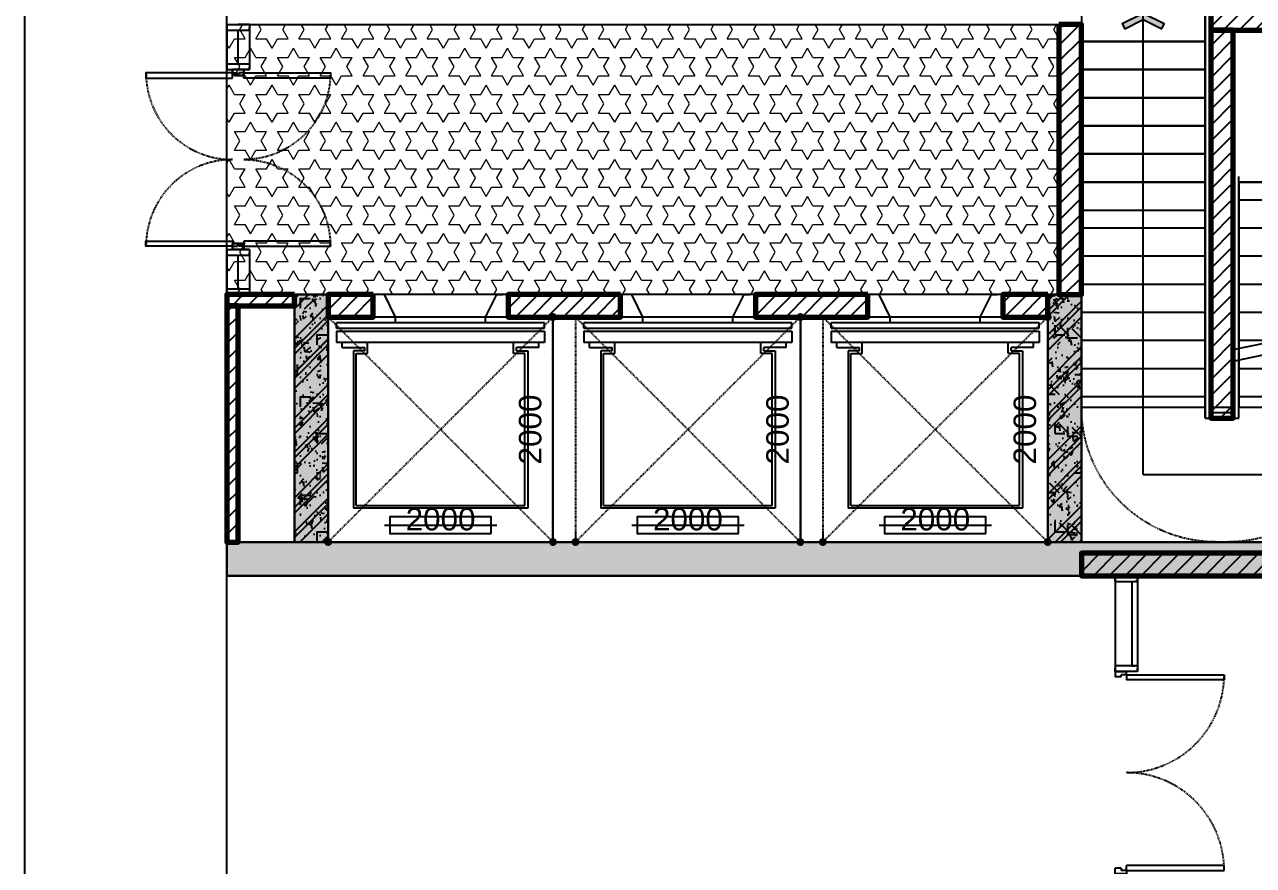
# Model space of a CAD drawing. Header units: millimetres. Extents: x 379264 to 1158416, y -283062 to 356890.
# Drawn here: x 976229.4 to 976448, y -6594.3 to -6444.8 of the extents above; entities that cross this region are included whole.
import ezdxf
from ezdxf.xclip import XClip

# ---------------------------------------------------------------- set-up
doc = ezdxf.new("R2010")
doc.units = ezdxf.units.MM
doc.header["$XCLIPFRAME"] = 0
for name, pattern in [('CENTER', [2, 1.25, -0.25, 0.25, -0.25]), ('keyplan TANG 1$0$mb tang 1 TWA$0$Hidden10.5', [1.5, 1, -0.5]), ('keyplan TANG 1$0$mb tang 1 TWA$0$Hidden21', [3, 2, -1]), ('keyplan TANG 1$0$mb tang 1 TWA$0$Lift Car$0$Hidden10.5', [1.5, 1, -0.5])]:
    doc.linetypes.add(name, pattern=pattern)
for name, color, linetype in [('12PM. GRID', 8, 'CENTER'), ('BLOCK C - CHI TIET THANG 8$0$DnW', 20, 'Continuous'), ('keyplan TANG 1$0$mb tang 1 TWA$0$Brick Wall', 250, 'Continuous'), ('keyplan TANG 1$0$mb tang 1 TWA$0$Concrete Hatch', 250, 'Continuous'), ('keyplan TANG 1$0$mb tang 1 TWA$0$Concrete Line', 250, 'Continuous'), ('keyplan TANG 1$0$mb tang 1 TWA$0$Concrete Solid', 250, 'Continuous'), ('keyplan TANG 1$0$mb tang 1 TWA$0$Curtain Line', 250, 'Continuous'), ('keyplan TANG 1$0$mb tang 1 TWA$0$Door', 250, 'Continuous'), ('keyplan TANG 1$0$mb tang 1 TWA$0$Lift Car', 250, 'Continuous'), ('keyplan TANG 1$0$mb tang 1 TWA$0$Staircase', 250, 'Continuous'), ('keyplan TANG 1$0$mb tang 1 TWA$0$Staircase Break', 250, 'Continuous'), ('keyplan TANG 1$0$mb tang 1 TWA$0$Staircase Direction', 250, 'Continuous'), ('keyplan TANG 1$0$mb tang 1 TWA$0$Staircase Hidden', 250, 'keyplan TANG 1$0$mb tang 1 TWA$0$Hidden21'), ('keyplan TANG 1$0$mb tang 1 TWA$0$Wall Hatch', 250, 'Continuous'), ('keyplan TANG 1$0$MB_Cot tang 1$0$Concrete Hatch', 250, 'Continuous'), ('keyplan TANG 1$0$MB_Cot tang 1$0$Concrete Line', 250, 'Continuous'), ('keyplan TANG 1$0$MB_Cot tang 1$0$Concrete Solid', 250, 'Continuous'), ('keyplan TANG 1$0$mb_unitmix twa 1-20$0$Net thay Tran', 250, 'Continuous')]:
    doc.layers.add(name, color=color, linetype=linetype)
for name, color, linetype, lineweight in [('keyplan TANG 1$0$mb tang 1 TWA$0$Net thay Tuong', 250, 'Continuous', 20), ('keyplan TANG 1$0$mb tang 1 TWA$0$Wall Line', 250, 'Continuous', 70), ('keyplan TANG 1$0$mb_unitmix twa 1-20$0$Hatch vat lieu', 250, 'Continuous', 5)]:
    doc.layers.add(name, color=color, linetype=linetype, lineweight=lineweight)
doc.styles.add('keyplan TANG 1$0$mb tang 1 TWA$0$Arial_C', font='arial.ttf')
doc.dimstyles.new('keyplan TANG 1$0$mb tang 1 TWA$0$Dim 100 (A1-A2)', dxfattribs={"dimscale": 100, "dimtxt": 2, "dimasz": 0.7, "dimexe": 0, "dimexo": 1, "dimgap": 1, "dimtad": 1, "dimdec": 0, "dimzin": 12, "dimdsep": 46, "dimtxsty": 'keyplan TANG 1$0$mb tang 1 TWA$0$Arial_C', "dimblk": 'keyplan TANG 1$0$mb tang 1 TWA$0$_Dot', "dimcen": 1, "dimclrd": 256, "dimclre": 256, "dimclrt": 3, "dimadec": 0, "dimazin": 0, "dimtfac": 1, "dimtdec": 0, "dimtix": 1, "dimtmove": 2, "dimatfit": 3, "dimldrblk": 'keyplan TANG 1$0$mb tang 1 TWA$0$HTT Arrow 30', "dimfxl": 1, "dimtolj": 1, "dimtzin": 0, "dimarcsym": 0})

# ---------------------------------------------------------------- blocks, each defined once
blk = doc.blocks.new('keyplan TANG 1$0$mb tang 1 TWA$0$Arrow 60')
at = {"linetype": 'ByBlock', "lineweight": -2}
h = blk.add_hatch(color=0, dxfattribs=at)
h.paths.add_polyline_path([(1.875, 0.9375000000000001), (1.651393202249892, 1.384713595499924), (0, 0.5590169943748364), (-1.651393202250176, 1.384713595499924), (-1.875, 0.9375000000001494), (0, 0)], flags=17)
h.paths.add_polyline_path([(1.651393202249892, 1.384713595499925), (1.875, 0.9375), (0, 0), (-1.875, 0.9375000000001492), (-1.651393202250176, 1.384713595499925), (0, 0.5590169943748364)])
blk.add_hatch(color=0, dxfattribs=at).paths.add_polyline_path([(1.651393202249892, 1.384713595499925), (1.875, 0.9375), (0, 0), (-1.875, 0.9375000000001492), (-1.651393202250176, 1.384713595499925), (0, 0.5590169943748364)])
at = {"color": 0, "linetype": 'ByBlock', "lineweight": -2}
blk.add_lwpolyline([(1.651393202249892, 1.384713595499925), (1.875, 0.9375), (0, 0), (-1.875, 0.9375000000001492), (-1.651393202250176, 1.384713595499925), (0, 0.5590169943748364)], close=True, dxfattribs=at)
blk = doc.blocks.new('keyplan TANG 1$0$mb tang 1 TWA$0$Dot')
at = {"linetype": 'ByBlock', "lineweight": -2}
h = blk.add_hatch(color=0, dxfattribs=at)
edge = h.paths.add_edge_path()
edge.add_arc((0, 0), 0.5, 0, 360)
at = {"color": 0, "linetype": 'ByBlock', "lineweight": -2}
blk.add_line((-1.110223024625157e-16, -1), (5.551115123125783e-17, 1), dxfattribs=at)
blk.add_circle((0, 0), 0.5, dxfattribs=at)
blk = doc.blocks.new('*U245')
at = {"layer": 'keyplan TANG 1$0$mb tang 1 TWA$0$Staircase'}
h = blk.add_hatch(dxfattribs=at)
h.set_pattern_fill('_USER', color=256, scale=250, angle=90, pattern_type=0)
h.set_pattern_definition([(90, (2200, 2500), (-250, 1.530808498934192e-14), [])])
h.paths.add_polyline_path([(1200, 2500), (3200, 2500), (3200, 1400), (1200, 1400)])
h.paths.add_polyline_path([(1200, 1350), (3200, 1350), (3200, 1300), (1200, 1300)])
h.paths.add_polyline_path([(1200, 1200), (3200, 1200), (3200, 1150), (1200, 1150)])
h.paths.add_polyline_path([(1200, 1100), (3200.000000000001, 1100), (3200.000000000001, 0), (1200, 0)])
for p, q in [((0, 0), (0, 2500)), ((0, 2500), (4400, 2500)), ((1200, 1400), (1200, 2500)), ((3200, 1400), (3200, 2500)), ((1100, 1100), (1100, 1400)), ((1100, 1400), (3300, 1400)), ((1150, 1150), (1150, 1350)), ((1150, 1350), (3250, 1350)), ((1200, 1150), (1200, 1350)), ((1200, 1350), (1200, 1300)), ((3200, 1150), (3200, 1350)), ((3250, 1150), (3250, 1350)), ((3300, 1100), (3300, 1400)), ((1200, 1300), (3200, 1300)), ((1100, 1100), (3300, 1100)), ((1150, 1150), (3250, 1150)), ((1200, 1200), (3200, 1200)), ((1200, 1200), (1200, 1150)), ((1200, 0), (1200, 1100)), ((3200, 0), (3200, 1100)), ((0, 0), (4400, 0))]:
    blk.add_line(p, q, dxfattribs=at)
for points in [[(1200, 2500), (3200, 2500), (3200, 1400), (1200, 1400)], [(1200, 1350), (3200, 1350), (3200, 1300), (1200, 1300)], [(1200, 1200), (3200, 1200), (3200, 1150), (1200, 1150)], [(1200, 1100), (3200.000000000001, 1100), (3200.000000000001, 0), (1200, 0)]]:
    blk.add_lwpolyline(points, close=True, dxfattribs=at)
at = {"layer": 'keyplan TANG 1$0$mb tang 1 TWA$0$Staircase Break'}
for p, q in [((1597.852911065573, 1300), (1847.852911065573, 2500)), ((1700, 1300), (1950, 2500))]:
    blk.add_line(p, q, dxfattribs=at)
at = {"layer": 'keyplan TANG 1$0$mb tang 1 TWA$0$Staircase Direction'}
for p, q in [((599.9999999999999, 550), (599.9999999999997, 1950)), ((599.9999999999997, 1950), (3800.000000000002, 1950)), ((3800.000000000001, 550), (3800.000000000002, 1950)), ((599.9999999999999, 550), (3800.000000000001, 550))]:
    blk.add_line(p, q, dxfattribs=at)
at = {"layer": 'keyplan TANG 1$0$mb tang 1 TWA$0$Staircase Hidden'}
for p, q in [((4400, 2500), (4400, 0)), ((4400.000000000001, 1200), (4400.000000000001, 1300))]:
    blk.add_line(p, q, dxfattribs=at)
for centre, start, end in [((1200, 1300), 90, 180), ((3200.000000000001, 1300), 7.016709298534877e-15, 90), ((1200, 1200), 180, 270), ((3200.000000000001, 1200), 270, 7.016709298534877e-15)]:
    blk.add_arc(centre, 1200, start, end, dxfattribs=at)
at = {"layer": 'keyplan TANG 1$0$mb tang 1 TWA$0$Staircase Direction', "yscale": 100, "zscale": 100}
for name, p, xscale, rotation in [('keyplan TANG 1$0$mb tang 1 TWA$0$Arrow 60', (1835.416666666667, 1950), 100, 270), ('keyplan TANG 1$0$mb tang 1 TWA$0$Dot', (3200, 1950), 100, 270), ('keyplan TANG 1$0$mb tang 1 TWA$0$Arrow 60', (3200, 550), -100, 90)]:
    blk.add_blockref(name, p, dxfattribs=dict(at, xscale=xscale, rotation=rotation))
blk = doc.blocks.new('keyplan TANG 1$0$mb tang 1 TWA$0$_Dot')
at = {"color": 0, "linetype": 'ByBlock', "lineweight": -2}
blk.add_line((-0.5, 0), (-1, 0), dxfattribs=at)
at = {"color": 0, "linetype": 'ByBlock', "const_width": 0.5}
blk.add_lwpolyline([(-0.25, 0, 1), (0.25, 0, 1)], format="xyb", close=True, dxfattribs=at)
blk = doc.blocks.new('*D198')
at = {"layer": 'Defpoints', "lineweight": -2, "transparency": 16777216}
for p, q in [((-132975.3291589179, -60783.47322053788), (-132975.3291589179, -60883.47322053788)), ((-130975.3291589179, -60783.47322053788), (-130975.3291589179, -60883.47322053788)), ((-132905.3291589179, -60883.47322053788), (-131045.3291589179, -60883.47322053788))]:
    blk.add_line(p, q, dxfattribs=at)
at = {"layer": 'Defpoints', "color": 0, "transparency": 16777216}
for p in [(-132975.3291589179, -60883.47322053788), (-130975.3291589179, -60883.47322053788), (-130975.3291589179, -60883.47322053788)]:
    blk.add_point(p, dxfattribs=at)
at = {"layer": 'Defpoints', "lineweight": -2, "transparency": 16777216, "xscale": 70, "yscale": 70, "zscale": 70, "rotation": 180}
blk.add_blockref('keyplan TANG 1$0$mb tang 1 TWA$0$_Dot', (-132975.3291589179, -60883.47322053788), dxfattribs=at)
at = {"layer": 'Defpoints', "lineweight": -2, "transparency": 16777216, "xscale": 70, "yscale": 70, "zscale": 70}
blk.add_blockref('keyplan TANG 1$0$mb tang 1 TWA$0$_Dot', (-130975.3291589179, -60883.47322053788), dxfattribs=at)
at = {"layer": 'Defpoints', "color": 3, "transparency": 16777216, "insert": (-131975.3291589179, -60681.35862299355), "char_height": 200, "attachment_point": 5, "style": 'keyplan TANG 1$0$mb tang 1 TWA$0$Arial_C'}
blk.add_mtext('\\A1;2000', dxfattribs=at)
blk = doc.blocks.new('keyplan TANG 1$0$mb tang 1 TWA$0$HTT Arrow 30')
blk.add_hatch(color=256).paths.add_polyline_path([(-2.5, 0.3750000000000002), (-2.5, -0.3749999999999998), (0, 0)])
at = {"color": 0, "linetype": 'ByBlock', "lineweight": -2}
for p, q in [((0, 0), (-2.5, 0.3750000000000002)), ((-2.5, -0.3749999999999998), (-2.5, 0.3750000000000002)), ((0, 0), (-2.5, -0.3749999999999998))]:
    blk.add_line(p, q, dxfattribs=at)
blk = doc.blocks.new('*D199')
at = {"layer": 'Defpoints', "lineweight": -2, "transparency": 16777216}
for p, q in [((-131075.329158918, -58883.47322053791), (-130975.3291589181, -58883.47322053791)), ((-130975.3291589181, -58953.47322053791), (-130975.3291589181, -60813.47322053791)), ((-131075.329158918, -60883.47322053791), (-130975.3291589181, -60883.47322053791))]:
    blk.add_line(p, q, dxfattribs=at)
at = {"layer": 'Defpoints', "color": 0, "transparency": 16777216}
for p in [(-130975.329158918, -58883.47322053791), (-130975.329158918, -60883.47322053791), (-130975.3291589181, -60883.47322053791)]:
    blk.add_point(p, dxfattribs=at)
at = {"layer": 'Defpoints', "lineweight": -2, "transparency": 16777216, "xscale": 70, "yscale": 70, "zscale": 70}
for p, rotation in [((-130975.3291589181, -58883.47322053791), 90), ((-130975.3291589181, -60883.47322053791), 270)]:
    blk.add_blockref('keyplan TANG 1$0$mb tang 1 TWA$0$_Dot', p, dxfattribs=dict(at, rotation=rotation))
at = {"layer": 'Defpoints', "color": 3, "transparency": 16777216, "insert": (-131177.4437564624, -59883.47322053786), "char_height": 200, "attachment_point": 5, "rotation": 90, "style": 'keyplan TANG 1$0$mb tang 1 TWA$0$Arial_C'}
blk.add_mtext('\\A1;2000', dxfattribs=at)
blk = doc.blocks.new('*U1426')
at = {"layer": 'keyplan TANG 1$0$mb tang 1 TWA$0$Wall Hatch'}
h = blk.add_hatch(dxfattribs=at)
h.set_pattern_fill('LINE10', color=256, scale=100, angle=45, style=0, pattern_type=2)
h.set_pattern_definition([(45, (350, -50.00000000000016), (-70.71067811865474, 70.71067811865476), [])])
h.paths.add_polyline_path([(400, -8.437694987151185e-14), (0, 0), (-1.358912982141192e-13, -200), (400, -200.0000000000001)])
at = {"layer": 'keyplan TANG 1$0$mb tang 1 TWA$0$Wall Line'}
blk.add_lwpolyline([(400, -8.437694987151185e-14), (0, 0), (-1.358912982141192e-13, -200), (400, -200.0000000000001)], close=True, dxfattribs=at)
blk = doc.blocks.new('*U1425')
at = {"layer": 'keyplan TANG 1$0$mb tang 1 TWA$0$Wall Hatch'}
h = blk.add_hatch(dxfattribs=at)
h.set_pattern_fill('LINE10', color=256, scale=100, angle=45, style=0, pattern_type=2)
h.set_pattern_definition([(45, (950, -50.00000000000029), (-70.71067811865474, 70.71067811865476), [])])
h.paths.add_polyline_path([(1000, -2.122746423083299e-13), (0, 0), (-1.358912982141192e-13, -200), (1000, -200.0000000000002)])
at = {"layer": 'keyplan TANG 1$0$mb tang 1 TWA$0$Wall Line'}
blk.add_lwpolyline([(1000, -2.122746423083299e-13), (0, 0), (-1.358912982141192e-13, -200), (1000, -200.0000000000002)], close=True, dxfattribs=at)
blk = doc.blocks.new('*U220')
at = {"layer": 'keyplan TANG 1$0$mb tang 1 TWA$0$Wall Hatch'}
h = blk.add_hatch(dxfattribs=at)
h.set_pattern_fill('LINE10', color=256, scale=100, angle=45, style=0, pattern_type=2)
h.set_pattern_definition([(45, (1300, -50.00000000000035), (-70.71067811865474, 70.71067811865476), [])])
h.paths.add_polyline_path([(1350, -2.861710868273803e-13), (0, 0), (-1.358912982141192e-13, -200), (1350, -200.0000000000003)])
at = {"layer": 'keyplan TANG 1$0$mb tang 1 TWA$0$Wall Line'}
blk.add_lwpolyline([(1350, -2.861710868273803e-13), (0, 0), (-1.358912982141192e-13, -200), (1350, -200.0000000000003)], close=True, dxfattribs=at)
blk = doc.blocks.new('*U1429')
at = {"layer": 'keyplan TANG 1$0$mb tang 1 TWA$0$Wall Hatch'}
h = blk.add_hatch(dxfattribs=at)
h.set_pattern_fill('LINE10', color=256, scale=100, angle=45, style=0, pattern_type=2)
h.set_pattern_definition([(45, (2450.000000000015, -50.00000000000059), (-70.71067811865474, 70.71067811865476), [])])
h.paths.add_polyline_path([(2500.000000000015, -5.277556169858144e-13), (0, 0), (-1.358912982141192e-13, -200), (2500.000000000015, -200.0000000000005)])
at = {"layer": 'keyplan TANG 1$0$mb tang 1 TWA$0$Wall Line'}
blk.add_lwpolyline([(2500.000000000015, -5.277556169858144e-13), (0, 0), (-1.358912982141192e-13, -200), (2500.000000000015, -200.0000000000005)], close=True, dxfattribs=at)
blk = doc.blocks.new('*U225')
at = {"layer": 'keyplan TANG 1$0$mb tang 1 TWA$0$Wall Hatch'}
h = blk.add_hatch(dxfattribs=at)
h.set_pattern_fill('LINE10', color=256, scale=100, angle=45, style=0, pattern_type=2)
h.set_pattern_definition([(45, (949.9999999999997, 1349.999999999999), (-70.71067811865474, 70.71067811865476), [])])
h.paths.add_polyline_path([(-5.302425165609748e-13, 2400), (0, 0), (200, -4.707345624410666e-14), (199.9999999999995, 2400)])
at = {"layer": 'keyplan TANG 1$0$mb tang 1 TWA$0$Wall Line'}
blk.add_lwpolyline([(-5.302425165609748e-13, 2400), (0, 0), (200, -4.707345624410666e-14), (199.9999999999995, 2400)], close=True, dxfattribs=at)
blk = doc.blocks.new('*U226')
at = {"layer": 'keyplan TANG 1$0$mb tang 1 TWA$0$Wall Hatch'}
h = blk.add_hatch(dxfattribs=at)
h.set_pattern_fill('LINE10', color=256, scale=100, angle=45, style=0, pattern_type=2)
h.set_pattern_definition([(45, (949.9999999999994, 2400.000000000006), (-70.71067811865474, 70.71067811865476), [])])
h.paths.add_polyline_path([(-7.576161920042068e-13, 3450.000000000007), (0, 0), (200, -4.707345624410666e-14), (199.9999999999993, 3450.000000000007)])
at = {"layer": 'keyplan TANG 1$0$mb tang 1 TWA$0$Wall Line'}
blk.add_lwpolyline([(-7.576161920042068e-13, 3450.000000000007), (0, 0), (200, -4.707345624410666e-14), (199.9999999999993, 3450.000000000007)], close=True, dxfattribs=at)
blk = doc.blocks.new('*U241')
at = {"layer": 'keyplan TANG 1$0$mb tang 1 TWA$0$Wall Hatch'}
h = blk.add_hatch(dxfattribs=at)
h.set_pattern_fill('LINE10', color=256, scale=100, angle=45, style=0, pattern_type=2)
h.set_pattern_definition([(45, (849.9999999999998, 1050), (-70.71067811865474, 70.71067811865476), [])])
h.paths.add_polyline_path([(-4.662936703425657e-13, 2100), (0, 0), (99.99999999999996, -4.707345624410666e-14), (99.99999999999952, 2100)])
at = {"layer": 'keyplan TANG 1$0$mb tang 1 TWA$0$Wall Line'}
blk.add_lwpolyline([(-4.662936703425657e-13, 2100), (0, 0), (99.99999999999996, -4.707345624410666e-14), (99.99999999999952, 2100)], close=True, dxfattribs=at)
blk = doc.blocks.new('*U1431')
at = {"layer": 'keyplan TANG 1$0$mb tang 1 TWA$0$Concrete Hatch'}
h = blk.add_hatch(dxfattribs=at)
h.set_pattern_fill('CONCRETE', color=256, scale=50, style=0, pattern_type=2)
h.set_pattern_definition([(45, (-250, -1950.000000000116), (-176.7766952966369, 176.7766952966369), []), (45, (-250, -1900.000000000116), (-353.5533905932737, 353.5533905932738), []), (49.99999999999999, (-250, -1950.000000000116), (358.6300913003767, -31.37606749129755), [37.5, -412.5]), (355, (-250, -1950.000000000116), (-69.3756668065, 376.0960668500059), [30, -330]), (100.4514, (-220.1141600000001, -1952.614670000116), (289.2546908570108, 344.7197710304768), [31.870095, -350.571056]), (46.18420000000001, (-250, -1850.000000000116), (533.6205243128222, -82.75950716450905), [56.25, -618.75]), (96.6356, (-205.5316275, -1856.896653500116), (467.3313527743517, 487.0589354502209), [47.805144, -525.8565]), (351.1842, (-250, -1850.000000000116), (467.3309725668136, 487.0593004626623), [45, -495]), (21, (-200, -1875.000000000116), (298.4535260592309, -201.3094453326694), [37.5, -412.5]), (326.0000000000001, (-200, -1875.000000000116), (121.6576659607909, 362.5750225234265), [30, -330]), (71.4514, (-175.1288835, -1891.775803000116), (420.111314290745, 161.2652483549762), [31.870095, -350.571056]), (37.50000000000001, (-250, -1950.000000000116), (6.079927658645334, 166.4469269156558), [0, -326, 0, -335, 0, -331.25]), (7.499999999999999, (-250, -1950.000000000116), (131.5347687210743, 197.2058559411801), [0, -191, 0, -318.5, 0, -126.25]), (327.5, (-361.5, -1950.000000000116), (266.9112180862045, -11.2774358671899), [0, -125, 0, -390, 0, -517.5]), (317.5, (-411.5, -1950.000000000116), (291.5930846711931, 50.05249116615882), [0, -162.5, 0, -259, 0, -367.5]), (0, (-75, -1775.000000000116), (0, 875), [87.5, -787.5]), (0, (187.5, -1600.000000000116), (0, 875), [87.5, -787.5]), (0, (12.5, -1250.000000000116), (0, 875), [87.5, -350, 87.5, -350]), (90, (-75, -1775.000000000116), (-875, 5.35782974626967e-14), [87.5, -787.5]), (90, (12.5, -1250.000000000116), (-875, 5.35782974626967e-14), [87.5, -787.5]), (90, (275, -1600.000000000116), (-875, 5.35782974626967e-14), [87.5, -787.5]), (90, (450, -1337.500000000116), (-875, 5.35782974626967e-14), [87.5, -787.5]), (135, (12.5, -1775.000000000116), (-875.016357447105, 8.881784197001252e-14), [123.76, -1113.7]), (135, (100, -1250.000000000116), (-875.016357447105, 8.881784197001252e-14), [123.76, -1113.7]), (45, (187.5, -1600.000000000116), (8.881784197001252e-14, 875.016357447105), [123.76, -247.485, 123.76, -742.455]), (0, (-425, -1950.000000000116), (87.5, 87.5), [-175, 0])])
h.paths.add_polyline_path([(-250, 150), (-250, -2050.000000000116), (50, -2050.000000000116), (50, 150)])
at = {"layer": 'keyplan TANG 1$0$mb tang 1 TWA$0$Concrete Solid'}
blk.add_hatch(color=256, dxfattribs=at).paths.add_polyline_path([(-250, 150), (-250, -2050.000000000116), (50, -2050.000000000116), (50, 150)])
at = {"layer": 'keyplan TANG 1$0$mb tang 1 TWA$0$Concrete Line'}
blk.add_lwpolyline([(-250, 150), (-250, -2050.000000000116), (50, -2050.000000000116), (50, 150)], close=True, dxfattribs=at)
blk = doc.blocks.new('*U239')
at = {"layer": 'keyplan TANG 1$0$mb tang 1 TWA$0$Concrete Hatch'}
h = blk.add_hatch(dxfattribs=at)
h.set_pattern_fill('CONCRETE', color=256, scale=50, style=0, pattern_type=2)
h.set_pattern_definition([(45, (-250, -10050), (-176.7766952966369, 176.7766952966369), []), (45, (-250, -10000), (-353.5533905932737, 353.5533905932738), []), (49.99999999999999, (-250, -10050), (358.6300913003767, -31.37606749129755), [37.5, -412.5]), (355, (-250, -10050), (-69.3756668065, 376.0960668500059), [30, -330]), (100.4514, (-220.1141600000001, -10052.61467), (289.2546908570108, 344.7197710304768), [31.870095, -350.571056]), (46.18420000000001, (-250, -9950), (533.6205243128222, -82.75950716450905), [56.25, -618.75]), (96.6356, (-205.5316275, -9956.8966535), (467.3313527743517, 487.0589354502209), [47.805144, -525.8565]), (351.1842, (-250, -9950), (467.3309725668136, 487.0593004626623), [45, -495]), (21, (-200, -9975), (298.4535260592309, -201.3094453326694), [37.5, -412.5]), (326.0000000000001, (-200, -9975), (121.6576659607909, 362.5750225234265), [30, -330]), (71.4514, (-175.1288835, -9991.775803), (420.111314290745, 161.2652483549762), [31.870095, -350.571056]), (37.50000000000001, (-250, -10050), (6.079927658645334, 166.4469269156558), [0, -326, 0, -335, 0, -331.25]), (7.499999999999999, (-250, -10050), (131.5347687210743, 197.2058559411801), [0, -191, 0, -318.5, 0, -126.25]), (327.5, (-361.5, -10050), (266.9112180862045, -11.2774358671899), [0, -125, 0, -390, 0, -517.5]), (317.5, (-411.5, -10050), (291.5930846711931, 50.05249116615882), [0, -162.5, 0, -259, 0, -367.5]), (0, (-75, -9875), (0, 875), [87.5, -787.5]), (0, (187.5, -9700), (0, 875), [87.5, -787.5]), (0, (12.5, -9350), (0, 875), [87.5, -350, 87.5, -350]), (90, (-75, -9875), (-875, 5.35782974626967e-14), [87.5, -787.5]), (90, (12.5, -9350), (-875, 5.35782974626967e-14), [87.5, -787.5]), (90, (275, -9700), (-875, 5.35782974626967e-14), [87.5, -787.5]), (90, (450, -9437.5), (-875, 5.35782974626967e-14), [87.5, -787.5]), (135, (12.5, -9875), (-875.016357447105, 8.881784197001252e-14), [123.76, -1113.7]), (135, (100, -9350), (-875.016357447105, 8.881784197001252e-14), [123.76, -1113.7]), (45, (187.5, -9700), (8.881784197001252e-14, 875.016357447105), [123.76, -247.485, 123.76, -742.455]), (0, (-425, -10050), (87.5, 87.5), [-175, 0])])
h.paths.add_polyline_path([(-250, 150), (-250, -10150), (50, -10150), (50, 150)])
at = {"layer": 'keyplan TANG 1$0$mb tang 1 TWA$0$Concrete Solid'}
blk.add_hatch(color=256, dxfattribs=at).paths.add_polyline_path([(-250, 150), (-250, -10150), (50, -10150), (50, 150)])
at = {"layer": 'keyplan TANG 1$0$mb tang 1 TWA$0$Concrete Line'}
blk.add_lwpolyline([(-250, 150), (-250, -10150), (50, -10150), (50, 150)], close=True, dxfattribs=at)
blk = doc.blocks.new('*U240')
at = {"layer": 'keyplan TANG 1$0$mb tang 1 TWA$0$Wall Hatch'}
h = blk.add_hatch(dxfattribs=at)
h.set_pattern_fill('LINE10', color=256, scale=100, angle=45, style=0, pattern_type=2)
h.set_pattern_definition([(45, (550, 49.99999999999979), (-70.71067811865474, 70.71067811865476), [])])
h.paths.add_polyline_path([(600, -1.270095140171179e-13), (0, 0), (-1.358912982141192e-13, -100), (600, -100.0000000000002)])
at = {"layer": 'keyplan TANG 1$0$mb tang 1 TWA$0$Wall Line'}
blk.add_lwpolyline([(600, -1.270095140171179e-13), (0, 0), (-1.358912982141192e-13, -100), (600, -100.0000000000002)], close=True, dxfattribs=at)
blk = doc.blocks.new('keyplan TANG 1$0$mb tang 1 TWA$0$Door 1800-1')
at = {"color": 0, "linetype": 'ByBlock'}
for p, q in [((29.99999962575384, 100.0000000003201), (29.9999996257684, 970.0000000003201)), ((29.9999996257684, 970.0000000003201), (74.9999996257684, 970.0000000003201)), ((74.9999996257684, 970.0000000003201), (74.99999962575384, 100.0000000003201)), ((1724.999999999985, 970.0000000003201), (1725, 100.0000000003201)), ((1769.999999999985, 970.0000000003201), (1724.999999999985, 970.0000000003201)), ((1770, 100.0000000003201), (1769.999999999985, 970.0000000003201)), ((29.99999962575384, 100.0000000003201), (-3.742461558431387e-07, 100.000000000131)), ((-3.742461558431387e-07, 100.000000000131), (0, 0)), ((0, 0), (50, 4.074536263942719e-10)), ((29.99999962575384, 100.0000000003201), (29.99999979416316, 55.00000000033469)), ((29.99999962575384, 100.0000000003201), (74.99999962575384, 100.0000000003201)), ((49.99999979417771, 55.00000000046566), (29.99999979416316, 55.00000000033469)), ((49.99999979417771, 55.00000000046566), (50, 4.074536263942719e-10)), ((1770, 100.0000000003201), (1725, 100.0000000003201)), ((1749.999999831576, 55.00000000046566), (1769.999999831591, 55.00000000033469)), ((1749.999999831576, 55.00000000046566), (1749.999999625754, 4.074536263942719e-10)), ((1799.999999625754, 0), (1749.999999625754, 4.074536263942719e-10)), ((1770, 100.0000000003201), (1800, 100.000000000131)), ((1770, 100.0000000003201), (1769.999999831591, 55.00000000033469)), ((1800, 100.000000000131), (1799.999999625754, 0))]:
    blk.add_line(p, q, dxfattribs=at)
at = {"color": 0, "linetype": 'keyplan TANG 1$0$mb tang 1 TWA$0$Hidden10.5'}
for centre, start, end in [((29.99999962575384, 100.0000000003201), 0, 90), ((1770, 100.0000000003201), 90, 180)]:
    blk.add_arc(centre, 870.0000001871231, start, end, dxfattribs=at)
blk = doc.blocks.new('*U244')
at = {"layer": 'keyplan TANG 1$0$mb tang 1 TWA$0$Door', "xscale": -1, "rotation": 180}
blk.add_blockref('keyplan TANG 1$0$mb tang 1 TWA$0$Door 1800-1', (0, 100.000000000131), dxfattribs=at)
blk = doc.blocks.new('keyplan TANG 1$0$mb tang 1 TWA$0$Door 1600-1')
at = {"color": 0, "linetype": 'ByBlock'}
for p, q in [((29.99999962575384, 100.0000000003201), (-3.742461558431387e-07, 100.000000000131)), ((-3.742461558431387e-07, 100.000000000131), (0, 0)), ((0, 0), (50, 4.074536263942719e-10)), ((29.99999962575384, 100.0000000003201), (29.99999979416316, 55.00000000033469)), ((49.99999979417771, 55.00000000046566), (29.99999979416316, 55.00000000033469)), ((49.99999979417771, 55.00000000046566), (50, 4.074536263942719e-10)), ((1549.99999995146, 55.00000000046566), (1569.999999951474, 55.00000000033469)), ((1549.99999995146, 55.00000000046566), (1549.999999745638, 4.074607318216295e-10)), ((1599.999999745638, 7.105427357601002e-15), (1549.999999745638, 4.074607318216295e-10)), ((1570.000000119884, 100.0000000003201), (1600.000000119884, 100.000000000131)), ((1570.000000119884, 100.0000000003201), (1569.999999951474, 55.00000000033469)), ((1600.000000119884, 100.000000000131), (1599.999999745638, 7.105427357601002e-15))]:
    blk.add_line(p, q, dxfattribs=at)
for points in [[(74.99999962575384, 100.0000000003202), (29.99999962575384, 100.0000000003201), (29.99999962575384, 870.0000000003201), (74.99999962575384, 870.0000000003203)], [(1525.000000614014, 100.0000000003202), (1570.000000614014, 100.0000000003201), (1570.000000614014, 870.0000000003201), (1525.000000614014, 870.0000000003203)]]:
    blk.add_lwpolyline(points, close=True)
at = {"linetype": 'keyplan TANG 1$0$mb tang 1 TWA$0$Hidden10.5'}
for centre, start, end in [((29.99999962575384, 100.0000000003201), 0, 90), ((1570.000000119884, 100.0000000003201), 90, 180)]:
    blk.add_arc(centre, 770, start, end, dxfattribs=at)
blk = doc.blocks.new('*U1436')
at = {"layer": 'keyplan TANG 1$0$mb tang 1 TWA$0$Door'}
blk.add_blockref('keyplan TANG 1$0$mb tang 1 TWA$0$Door 1600-1', (0, 0), dxfattribs=at)
blk = doc.blocks.new('*U52')
at = {"layer": 'keyplan TANG 1$0$MB_Cot tang 1$0$Concrete Hatch'}
h = blk.add_hatch(dxfattribs=at)
h.set_pattern_fill('CONCRETE', color=256, scale=50, style=0, pattern_type=2)
h.set_pattern_definition([(45, (8900, -49.99999999999986), (-176.7766952966369, 176.7766952966369), []), (45, (8900, 1.4210854715202e-13), (-353.5533905932737, 353.5533905932738), []), (49.99999999999999, (8900, -49.99999999999986), (358.6300913003767, -31.37606749129755), [37.5, -412.5]), (355, (8900, -49.99999999999986), (-69.3756668065, 376.0960668500059), [30, -330]), (100.4514, (8929.88584, -52.61466999999985), (289.2546908570108, 344.7197710304768), [31.870095, -350.571056]), (46.18420000000001, (8900, 50.00000000000014), (533.6205243128222, -82.75950716450905), [56.25, -618.75]), (96.6356, (8944.4683725, 43.10334650000013), (467.3313527743517, 487.0589354502209), [47.805144, -525.8565]), (351.1842, (8900, 50.00000000000014), (467.3309725668136, 487.0593004626623), [45, -495]), (21, (8950, 25.00000000000014), (298.4535260592309, -201.3094453326694), [37.5, -412.5]), (326.0000000000001, (8950, 25.00000000000014), (121.6576659607909, 362.5750225234265), [30, -330]), (71.4514, (8974.8711165, 8.224197000000146), (420.111314290745, 161.2652483549762), [31.870095, -350.571056]), (37.50000000000001, (8900, -49.99999999999986), (6.079927658645334, 166.4469269156558), [0, -326, 0, -335, 0, -331.25]), (7.499999999999999, (8900, -49.99999999999986), (131.5347687210743, 197.2058559411801), [0, -191, 0, -318.5, 0, -126.25]), (327.5, (8788.5, -49.99999999999986), (266.9112180862045, -11.2774358671899), [0, -125, 0, -390, 0, -517.5]), (317.5, (8738.5, -49.99999999999986), (291.5930846711931, 50.05249116615882), [0, -162.5, 0, -259, 0, -367.5]), (0, (9075, 125.0000000000001), (0, 875), [87.5, -787.5]), (0, (9337.5, 300.0000000000001), (0, 875), [87.5, -787.5]), (0, (9162.5, 650.0000000000001), (0, 875), [87.5, -350, 87.5, -350]), (90, (9075, 125.0000000000001), (-875, 5.35782974626967e-14), [87.5, -787.5]), (90, (9162.5, 650.0000000000001), (-875, 5.35782974626967e-14), [87.5, -787.5]), (90, (9425, 300.0000000000001), (-875, 5.35782974626967e-14), [87.5, -787.5]), (90, (9600, 562.5000000000001), (-875, 5.35782974626967e-14), [87.5, -787.5]), (135, (9162.5, 125.0000000000001), (-875.016357447105, 8.881784197001252e-14), [123.76, -1113.7]), (135, (9250, 650.0000000000001), (-875.016357447105, 8.881784197001252e-14), [123.76, -1113.7]), (45, (9337.5, 300.0000000000001), (8.881784197001252e-14, 875.016357447105), [123.76, -247.485, 123.76, -742.455]), (0, (8725, -49.99999999999986), (87.5, 87.5), [-175, 0])])
h.paths.add_polyline_path([(-750, 150), (-750, -149.9999999999999), (9700, -150), (9700, 150)])
at = {"layer": 'keyplan TANG 1$0$MB_Cot tang 1$0$Concrete Solid'}
blk.add_hatch(color=256, dxfattribs=at).paths.add_polyline_path([(-750, 150), (-750, -149.9999999999999), (9700, -150), (9700, 150)])
at = {"layer": 'keyplan TANG 1$0$MB_Cot tang 1$0$Concrete Line'}
blk.add_lwpolyline([(-750, 150), (-750, -149.9999999999999), (9700, -150), (9700, 150)], close=True, dxfattribs=at)
blk = doc.blocks.new('*U1403')
at = {"layer": 'keyplan TANG 1$0$MB_Cot tang 1$0$Concrete Hatch'}
h = blk.add_hatch(dxfattribs=at)
h.set_pattern_fill('CONCRETE', color=256, scale=50, style=0, pattern_type=2)
h.set_pattern_definition([(45, (2050, -49.99999999999986), (-176.7766952966369, 176.7766952966369), []), (45, (2050, 1.4210854715202e-13), (-353.5533905932737, 353.5533905932738), []), (49.99999999999999, (2050, -49.99999999999986), (358.6300913003767, -31.37606749129755), [37.5, -412.5]), (355, (2050, -49.99999999999986), (-69.3756668065, 376.0960668500059), [30, -330]), (100.4514, (2079.88584, -52.61466999999985), (289.2546908570108, 344.7197710304768), [31.870095, -350.571056]), (46.18420000000001, (2050, 50.00000000000014), (533.6205243128222, -82.75950716450905), [56.25, -618.75]), (96.6356, (2094.4683725, 43.10334650000013), (467.3313527743517, 487.0589354502209), [47.805144, -525.8565]), (351.1842, (2050, 50.00000000000014), (467.3309725668136, 487.0593004626623), [45, -495]), (21, (2100, 25.00000000000014), (298.4535260592309, -201.3094453326694), [37.5, -412.5]), (326.0000000000001, (2100, 25.00000000000014), (121.6576659607909, 362.5750225234265), [30, -330]), (71.4514, (2124.8711165, 8.224197000000146), (420.111314290745, 161.2652483549762), [31.870095, -350.571056]), (37.50000000000001, (2050, -49.99999999999986), (6.079927658645334, 166.4469269156558), [0, -326, 0, -335, 0, -331.25]), (7.499999999999999, (2050, -49.99999999999986), (131.5347687210743, 197.2058559411801), [0, -191, 0, -318.5, 0, -126.25]), (327.5, (1938.5, -49.99999999999986), (266.9112180862045, -11.2774358671899), [0, -125, 0, -390, 0, -517.5]), (317.5, (1888.5, -49.99999999999986), (291.5930846711931, 50.05249116615882), [0, -162.5, 0, -259, 0, -367.5]), (0, (2225, 125.0000000000001), (0, 875), [87.5, -787.5]), (0, (2487.5, 300.0000000000001), (0, 875), [87.5, -787.5]), (0, (2312.5, 650.0000000000001), (0, 875), [87.5, -350, 87.5, -350]), (90, (2225, 125.0000000000001), (-875, 5.35782974626967e-14), [87.5, -787.5]), (90, (2312.5, 650.0000000000001), (-875, 5.35782974626967e-14), [87.5, -787.5]), (90, (2575, 300.0000000000001), (-875, 5.35782974626967e-14), [87.5, -787.5]), (90, (2750, 562.5000000000001), (-875, 5.35782974626967e-14), [87.5, -787.5]), (135, (2312.5, 125.0000000000001), (-875.016357447105, 8.881784197001252e-14), [123.76, -1113.7]), (135, (2400, 650.0000000000001), (-875.016357447105, 8.881784197001252e-14), [123.76, -1113.7]), (45, (2487.5, 300.0000000000001), (8.881784197001252e-14, 875.016357447105), [123.76, -247.485, 123.76, -742.455]), (0, (1875, -49.99999999999986), (87.5, 87.5), [-175, 0])])
h.paths.add_polyline_path([(-50, 150), (-50, -149.9999999999999), (2150, -150), (2150, 150)])
at = {"layer": 'keyplan TANG 1$0$MB_Cot tang 1$0$Concrete Solid'}
blk.add_hatch(color=256, dxfattribs=at).paths.add_polyline_path([(-50, 150), (-50, -149.9999999999999), (2150, -150), (2150, 150)])
at = {"layer": 'keyplan TANG 1$0$MB_Cot tang 1$0$Concrete Line'}
blk.add_lwpolyline([(-50, 150), (-50, -149.9999999999999), (2150, -150), (2150, 150)], close=True, dxfattribs=at)
blk = doc.blocks.new('keyplan TANG 1$0$mb tang 1 TWA$0$A$C8bd07aa3')
at = {"linetype": 'keyplan TANG 1$0$mb tang 1 TWA$0$Lift Car$0$Hidden10.5'}
for p, q in [((1000, -1000), (-1000, 1000)), ((1000, 1000), (-1000, -1000))]:
    blk.add_line(p, q, dxfattribs=at)
at = {"color": 0}
for p, q in [((400, 1000), (-400, 1000)), ((-400, 950), (-400, 1000)), ((400, 950), (400, 1000)), ((925.0000000000291, 950), (-925, 950)), ((-925, 900), (-925, 950)), ((-925.0000000000291, 900), (925.0000000000291, 900)), ((-925.0000000000291, 875), (925.0000000000291, 875)), ((-925, 875), (-925, 775)), ((925.0000000000291, 900), (925.0000000000291, 950)), ((925.0000000000291, 875), (925.0000000000291, 775)), ((925.0000000000291, 775), (-925, 775)), ((-875, 729.9999999999709), (-875, 775)), ((-650, 674.9999999999709), (-650, 775)), ((650, 675), (650, 775)), ((875.0000000000291, 729.9999999999709), (875.0000000000291, 775)), ((-675, 699.9999999999709), (-775, 699.9999999999709)), ((-775, 699.9999999999709), (-775, -700)), ((-750, -675), (-750, 674.9999999999709)), ((-750, 674.9999999999709), (-650, 674.9999999999709)), ((-675, 699.9999999999709), (-675, 729.9999999999709)), ((750, 675), (650, 675)), ((675, 700), (675, 729.9999999999709)), ((675, 700), (775, 700)), ((750, -675), (750, 675)), ((775, 700), (775, -700)), ((775, -700), (-775, -700.0000000000291)), ((-750, -675), (750, -675)), ((-500, -850.0000000000146), (500, -850.0000000000146))]:
    blk.add_line(p, q, dxfattribs=at)
at = {"color": 0, "ltscale": 1.5}
for p, q in [((-875, 729.9999999999709), (-675, 729.9999999999709)), ((875.0000000000291, 729.9999999999709), (675, 729.9999999999709))]:
    blk.add_line(p, q, dxfattribs=at)
at = {"color": 0}
for points in [[(-400, 1000), (-500, 1200), (-550, 1200)], [(400, 1000), (500, 1200), (550, 1200)]]:
    blk.add_lwpolyline(points, dxfattribs=at)
at = {"linetype": 'keyplan TANG 1$0$mb tang 1 TWA$0$Lift Car$0$Hidden10.5'}
blk.add_lwpolyline([(-1000, -1000), (1000, -1000), (1000, 1000), (-1000, 1000)], close=True, dxfattribs=at)
at = {"color": 0}
blk.add_lwpolyline([(450, -925.0000000000146), (450, -775.0000000000146), (-450, -775.0000000000146), (-450, -925.0000000000146)], close=True, dxfattribs=at)
at = {"layer": 'Defpoints'}
dim = blk.add_linear_dim(base=(999.9999999998254, -1000.000000000029), p1=(999.9999999999418, 1000), p2=(999.9999999999418, -1000), angle=90, dimstyle='keyplan TANG 1$0$mb tang 1 TWA$0$Dim 100 (A1-A2)', dxfattribs=at)
dim.commit()
dim.dimension.update_dxf_attribs({"geometry": '*D199', "text_midpoint": (797.8854024554894, 2.182787284255028e-11), "insert": (131975.3291589179, 59883.47322053788)})
dim = blk.add_linear_dim(base=(1000, -1000), p1=(-1000, -1000), p2=(1000, -1000), dimstyle='keyplan TANG 1$0$mb tang 1 TWA$0$Dim 100 (A1-A2)', dxfattribs=at)
dim.commit()
dim.dimension.update_dxf_attribs({"geometry": '*D198', "text_midpoint": (0, -797.885402455664), "insert": (131975.3291589179, 59883.47322053788)})
blk = doc.blocks.new('keyplan TANG 1$0$mb tang 1 TWA$0$A$Cbb1f8814')
at = {"layer": 'keyplan TANG 1$0$mb tang 1 TWA$0$Staircase'}
blk.add_hatch(color=256, dxfattribs=at).paths.add_polyline_path([(-121372.3330099001, -56321.94458008787), (-121349.972330125, -56277.22322053788), (-121537.472330125, -56183.47322053788), (-121724.972330125, -56277.2232205379), (-121702.6116503501, -56321.94458008787), (-121537.472330125, -56239.37491997537)])
at = {"layer": 'keyplan TANG 1$0$mb tang 1 TWA$0$Door'}
for p, q in [((-127187.472330125, -58683.47322053788), (-128387.472330125, -58683.47322053788)), ((-128387.472330125, -58683.47322053788), (-128387.472330125, -58783.47322053788)), ((-127187.472330125, -58683.47322053788), (-127187.472330125, -58783.47322053788)), ((-124987.472330125, -58683.47322053788), (-126187.472330125, -58683.47322053788)), ((-126187.472330125, -58683.47322053788), (-126187.472330125, -58783.47322053788)), ((-124987.472330125, -58683.47322053788), (-124987.472330125, -58783.47322053788)), ((-122787.472330125, -58683.47322053788), (-123987.472330125, -58683.47322053788)), ((-123987.472330125, -58683.47322053788), (-123987.472330125, -58783.47322053788)), ((-122787.472330125, -58683.47322053788), (-122787.472330125, -58783.47322053788)), ((-128387.472330125, -58883.47322053788), (-128387.472330125, -58783.47322053788)), ((-127187.472330125, -58883.47322053788), (-127187.472330125, -58783.47322053788)), ((-126187.472330125, -58883.47322053788), (-126187.472330125, -58783.47322053788)), ((-124987.472330125, -58883.47322053788), (-124987.472330125, -58783.47322053788)), ((-123987.472330125, -58883.47322053788), (-123987.472330125, -58783.47322053788)), ((-122787.472330125, -58883.47322053788), (-122787.472330125, -58783.47322053788)), ((-127187.472330125, -58883.47322053788), (-128387.472330125, -58883.47322053788)), ((-124987.472330125, -58883.47322053788), (-126187.472330125, -58883.47322053788)), ((-122787.472330125, -58883.47322053788), (-123987.472330125, -58883.47322053788))]:
    blk.add_line(p, q, dxfattribs=at)
at = {"layer": 'keyplan TANG 1$0$mb tang 1 TWA$0$Staircase'}
blk.add_lwpolyline([(-120937.472330125, -56133.47322053788), (-120987.472330125, -56133.47322053788), (-120987.472330125, -59783.47322053788)], dxfattribs=at)
for points in [[(-122087.472330125, -56183.47322053788), (-122087.472330125, -56433.47322053788), (-120987.472330125, -56433.47322053787), (-120987.472330125, -56183.47322053787)], [(-121372.3330099001, -56321.94458008787), (-121349.972330125, -56277.22322053788), (-121537.472330125, -56183.47322053788), (-121724.972330125, -56277.2232205379), (-121702.6116503501, -56321.94458008787), (-121537.472330125, -56239.37491997537)], [(-122087.472330125, -56433.47322053788), (-122087.472330125, -56683.47322053788), (-120987.472330125, -56683.47322053787), (-120987.472330125, -56433.47322053787)], [(-122087.472330125, -56683.47322053788), (-122087.472330125, -56933.47322053788), (-120987.472330125, -56933.47322053787), (-120987.472330125, -56683.47322053787)], [(-122087.472330125, -56933.47322053788), (-122087.472330125, -57183.47322053788), (-120987.472330125, -57183.47322053787), (-120987.472330125, -56933.47322053787)], [(-122087.472330125, -57183.47322053788), (-122087.472330125, -57433.47322053788), (-120987.472330125, -57433.47322053787), (-120987.472330125, -57183.47322053787)], [(-122087.472330125, -57433.47322053788), (-122087.472330125, -57683.47322053788), (-120987.472330125, -57683.47322053787), (-120987.472330125, -57433.47322053787)], [(-122087.472330125, -57683.47322053788), (-122087.472330125, -57933.47322053788), (-120987.472330125, -57933.47322053788), (-120987.472330125, -57683.47322053787)]]:
    blk.add_lwpolyline(points, close=True, dxfattribs=at)
at = {"layer": 'keyplan TANG 1$0$mb tang 1 TWA$0$Staircase Direction'}
blk.add_line((-121537.472330125, -60283.47322053788), (-121537.472330125, -56183.47322053788), dxfattribs=at)
ref = blk.add_blockref('*U245', (-122087.472330125, -60883.47322053788), dxfattribs=dict(xscale=-1, rotation=270))
XClip(ref).set_block_clipping_path([(2950.0000000000873, 1150), (2950.0000000000873, 0), (-1.0186340659856796e-10, 0), (-1.0186340659856796e-10, 2500), (3250.0000000000873, 2500), (3250.0000000000873, 1350), (1100.0000000000873, 1350), (1100.0000000000873, 1150)])
at = {"layer": 'keyplan TANG 1$0$mb tang 1 TWA$0$Brick Wall'}
for name, p in [('*U220', (-120937.472330125, -56133.47322053788)), ('*U225', (-122287.472330125, -58683.47322053788)), ('*U226', (-120937.472330125, -59783.47322053788)), ('*U240', (-129687.472330125, -58683.47322053788)), ('*U1426', (-128787.472330125, -58683.47322053788)), ('*U1425', (-127187.472330125, -58683.47322053788)), ('*U1425', (-124987.472330125, -58683.47322053788)), ('*U1426', (-122787.472330125, -58683.47322053788)), ('*U241', (-129687.472330125, -60883.47322053788)), ('*U1429', (-122087.472330125, -60983.47322053788))]:
    blk.add_blockref(name, p, dxfattribs=at)
at = {"layer": 'keyplan TANG 1$0$mb tang 1 TWA$0$Concrete Line'}
for p in [(-128837.472330125, -58833.47322053788), (-122137.472330125, -58833.47322053788)]:
    blk.add_blockref('*U1431', p, dxfattribs=at)
at = {"layer": 'keyplan TANG 1$0$mb tang 1 TWA$0$Concrete Line', "xscale": -1, "rotation": 270}
blk.add_blockref('*U239', (-119537.472330125, -60933.473220538), dxfattribs=at)
at = {"layer": 'keyplan TANG 1$0$mb tang 1 TWA$0$Lift Car'}
for p in [(-127787.472330125, -59883.47322053788), (-125587.472330125, -59883.47322053788), (-123387.472330125, -59883.47322053788)]:
    blk.add_blockref('keyplan TANG 1$0$mb tang 1 TWA$0$A$C8bd07aa3', p, dxfattribs=at)
blk = doc.blocks.new('keyplan TANG 1$0$mb tang 1 TWA$0$A$Cf4f9086f')
at = {"layer": 'keyplan TANG 1$0$mb tang 1 TWA$0$Net thay Tuong'}
blk.add_blockref('keyplan TANG 1$0$mb tang 1 TWA$0$A$Cbb1f8814', (154291.7785921368, 29135.30311323749), dxfattribs=at)
blk = doc.blocks.new('keyplan TANG 1')
at = {"layer": 'keyplan TANG 1$0$mb_unitmix twa 1-20$0$Hatch vat lieu'}
h = blk.add_hatch(dxfattribs=at)
h.set_pattern_fill('STARS', color=256, scale=30)
h.set_pattern_definition([(0, (0, 0), (0, 164.977839462), [95.25, -95.25]), (59.99999999999999, (0, 0), (-142.8750000355628, 82.488919731), [95.25, -95.25]), (120, (47.625, 82.48892011199496), (-142.8750000355628, -82.48891973099995), [95.24999999999996, -95.24999999999996])])
h.paths.add_polyline_path([(12249.99999342476, 136850.0000089455), (19650, 136850.0000089455), (19650, 134450.0000089455), (12249.99999342476, 134450.0000089455)])
at = {"layer": 'keyplan TANG 1$0$mb tang 1 TWA$0$Curtain Line'}
for p, q in [((20150.00002475664, 131949.9993785068), (20350.00002475593, 131949.9999107295)), ((20150.00002475664, 131949.9993785068), (20150.00009128447, 131924.99937850688)), ((20150.000024760673, 131949.99853321194), (20250.0000247583, 131949.99922197073)), ((20150.000024760673, 131949.99853321194), (20150.005879209722, 131099.99862723475)), ((20350.00002475593, 131949.9999107295), (20250.0000247583, 131949.99922197073)), ((20350.00002475593, 131949.9999107295), (20350.00587920498, 131100.0000047523)), ((20350.00002475593, 131949.9999107295), (20350.00009128376, 131924.9999107296)), ((20150.0001578123, 131899.99937850697), (20150.00009128447, 131924.99937850688)), ((20150.0001578123, 131899.99937850697), (20350.00015781159, 131899.99991072968)), ((20299.98367423655, 131899.99991042455), (20324.98367423655, 131899.99991055517)), ((20299.98367423655, 131899.99991042455), (20299.98367815529, 131150.00000449095)), ((20349.98367423655, 131899.9999106858), (20324.98367423655, 131899.99991055517)), ((20349.98367423655, 131899.9999106858), (20349.98367815529, 131150.0000047522)), ((20350.00015781159, 131899.99991072968), (20350.00009128376, 131924.9999107296)), ((20350.00587911168, 131150.0000047523), (20150.00587911097, 131150.0000043791)), ((20150.00587911097, 131150.0000043791), (20150.00587915762, 131125.0000043791)), ((20150.00587920427, 131100.0000043791), (20150.00587915762, 131125.0000043791)), ((20350.00587920498, 131100.0000047523), (20150.00587920427, 131100.0000043791)), ((20150.005879209722, 131099.99862723475), (20250.00587920735, 131099.9993159935)), ((20350.00587920498, 131100.0000047523), (20250.00587920735, 131099.9993159935)), ((20299.98367815529, 131150.00000449095), (20324.98367815529, 131150.00000462157)), ((20349.98367815529, 131150.0000047522), (20324.98367815529, 131150.00000462157)), ((20350.00587911168, 131150.0000047523), (20350.00587915833, 131125.0000047523)), ((20350.00587920498, 131100.0000047523), (20350.00587915833, 131125.0000047523))]:
    blk.add_line(p, q, dxfattribs=at)
at = {"layer": 'keyplan TANG 1$0$mb tang 1 TWA$0$Door'}
for p, q in [((12250, 136850.0000036548), (12350, 136850.0000036548)), ((12250, 136850.0000036548), (12250, 136450.0000039618)), ((12250, 136850.0000036548), (12250, 136825.0000036548)), ((12250, 136850.0000036548), (12450, 136850.0000036548)), ((12450, 136850.0000036548), (12350, 136850.0000036548)), ((12450, 136850.0000036548), (12450, 136450.0000039618)), ((12450, 136850.0000036548), (12450, 136825.0000036548)), ((12250, 136800.0000036548), (12250, 136825.0000036548)), ((12250, 136800.0000036548), (12450, 136800.0000036548)), ((12350, 136500.0000036548), (12350, 136800.0000036548)), ((12450, 136800.0000036548), (12450, 136825.0000036548)), ((12250, 136500.0000036548), (12250, 136475.0000036548)), ((12250, 136500.0000036548), (12450, 136500.0000036548)), ((12250, 136450.0000036548), (12250, 136475.0000036548)), ((12250, 136450.0000039618), (12350, 136450.0000039618)), ((12250, 136450.0000036548), (12450, 136450.0000036548)), ((12450, 136450.0000039618), (12350, 136450.0000039618)), ((12450, 136500.0000036548), (12450, 136475.0000036548)), ((12450, 136450.0000036548), (12450, 136475.0000036548)), ((12250, 134850.0000040291), (12350, 134850.0000040291)), ((12250, 134850.0000040291), (12250, 134450.0000036549)), ((12250, 134850.0000040291), (12250, 134825.0000040291)), ((12250, 134850.0000040291), (12450, 134850.0000040291)), ((12250, 134800.0000040291), (12250, 134825.0000040291)), ((12250, 134800.0000040291), (12450, 134800.0000040291)), ((12450, 134850.0000040291), (12350, 134850.0000040291)), ((12350, 134500.0000036549), (12350, 134800.0000040291)), ((12450, 134850.0000040291), (12450, 134450.0000036549)), ((12450, 134850.0000040291), (12450, 134825.0000040291)), ((12450, 134800.0000040291), (12450, 134825.0000040291)), ((12250, 134500.0000036549), (12250, 134475.0000036549)), ((12250, 134500.0000036549), (12450, 134500.0000036549)), ((12250, 134450.0000036549), (12250, 134475.0000036549)), ((12250, 134450.0000036549), (12350, 134450.0000036549)), ((12250, 134450.0000036549), (12450, 134450.0000036549)), ((12450, 134450.0000036549), (12350, 134450.0000036549)), ((12450, 134500.0000036549), (12450, 134475.0000036549)), ((12450, 134450.0000036549), (12450, 134475.0000036549))]:
    blk.add_line(p, q, dxfattribs=at)
at = {"layer": 'keyplan TANG 1$0$mb_unitmix twa 1-20$0$Net thay Tran'}
for points in [[(10450.0000065181, 147850.0000020646), (10449.99999999991, 95349.99999896024), (12249.99999342476, 95349.99999896024), (12249.99999342476, 141249.9999910947), (12450, 141249.9999910947), (12450, 141050), (46748.45462060507, 141049.9999999999), (46748.45462060507, 142849.9999999999), (12450, 142849.9999826836), (12450, 142649.9999826836), (12250, 142649.9999826836), (12250.00000651844, 147850.0000020646)], [(12249.99999342476, 136850.0000089455), (19650, 136850.0000089455), (19650, 134450.0000089455), (12249.99999342476, 134450.0000089455)]]:
    blk.add_lwpolyline(points, close=True, dxfattribs=at)
blk.add_blockref('keyplan TANG 1$0$mb tang 1 TWA$0$A$Cf4f9086f', (-12354.30626201176, 163998.1701109553))
at = {"layer": 'keyplan TANG 1$0$mb tang 1 TWA$0$Door', "rotation": 90}
blk.add_blockref('*U1436', (12399.99999999981, 134850.0000040291), dxfattribs=at)
at = {"layer": 'keyplan TANG 1$0$mb tang 1 TWA$0$Door', "xscale": -1}
for name, p, rotation in [('*U1436', (12299.99999999955, 134850.0000040291), 270), ('*U244', (20250.00247984429, 131100.000004379), 90)]:
    blk.add_blockref(name, p, dxfattribs=dict(at, rotation=rotation))
at = {"layer": 'keyplan TANG 1$0$MB_Cot tang 1$0$Concrete Line', "xscale": -1, "rotation": 270}
for p in [(13000, 132300.0000089454), (19700, 132300.0000089454)]:
    blk.add_blockref('*U1403', p, dxfattribs=at)
at = {"layer": 'keyplan TANG 1$0$MB_Cot tang 1$0$Concrete Line', "rotation": 180}
blk.add_blockref('*U52', (21950.00000681769, 132100.0000055772), dxfattribs=at)
blk = doc.blocks.new('A$C5D7476B2')
at = {"layer": 'BLOCK C - CHI TIET THANG 8$0$DnW', "xscale": 0.02, "yscale": 0.02, "zscale": 0.02}
blk.add_blockref('keyplan TANG 1', (49.24443971097935, 531.181198584658), dxfattribs=at)

msp = doc.modelspace()

# ---------------------------------------------------------------- block references
at = {"layer": '12PM. GRID'}
msp.add_blockref('A$C5D7476B2', (975971.190989225, -9712.983996011124), dxfattribs=at)

doc.saveas('drawing.dxf')
